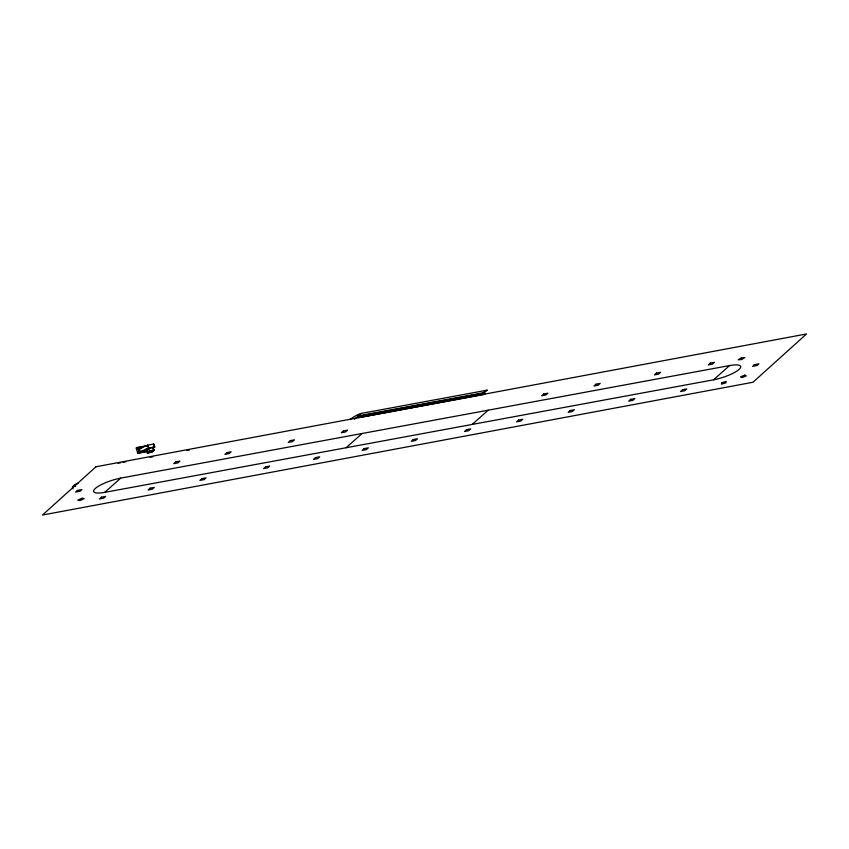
<?xml version="1.0" encoding="UTF-8"?>
<svg xmlns="http://www.w3.org/2000/svg" width="849" height="849" viewBox="0 0 849 849"><rect width="100%" height="100%" fill="white"/><g stroke="black" fill="none" stroke-linecap="round" stroke-linejoin="round"><path stroke-width="1.27" d="M78.119 483.23L74.967 484.492L72.345 486.933L72.982 488.907M149.488 450.83L154.178 450.193L151.992 452.156L147.376 453.026L149.7 450.798M153 447.646L153.499 447.19L146.474 449.195L147.63 452.75M147.376 453.026L149.626 450.957M154.73 446.956L148.607 448.102L147.567 445.173L153.754 443.995L154.73 446.956L152.746 448.75L153.308 448.866M153.892 450.012L151.706 451.976L154.104 449.97M104.735 492.367L120.728 478.114L729.567 365.558A20.27 4.903 -18.1 0 1 739.001 369.464A20.27 4.903 -18.1 0 1 713.574 379.811L104.735 492.367A20.27 4.903 -18.1 0 1 95.311 488.462A20.27 4.903 -18.1 0 1 120.728 478.114M354.489 419.3L361.037 413.474L487.135 390.169L484.418 392.588L358.289 415.904M346.095 447.752L362.088 433.489M472.214 424.436L488.207 410.173M713.574 379.811L729.567 365.558M147.546 451.456L137.761 453.281L136.615 449.556L136.243 447.996L137.644 447.391L147.429 445.566L146.028 446.171M153.69 444.027L154.667 447.02M154.178 450.193L149.562 451.052L147.641 445.141L139.406 448.686L140.372 451.647L148.607 448.102M136.243 447.996L144.808 446.394M137.644 447.391L138.005 448.951L141.741 448.251M145.773 449.323L148.564 448.803M138.005 448.951L138.971 451.901L147.365 450.341M138.801 452.273L144.914 451.137M147.726 451.084L137.761 453.281L139.162 452.687L138.971 451.901M147.397 452.719L150.602 452.114M147.302 452.804L150.782 452.167M358.384 416.307L484.503 392.991M483.516 394.594L358.692 417.666L358.076 414.949M118.053 463.236L120.622 462.758M123.19 462.291L125.758 461.814M150.156 457.303L152.724 456.826M186.897 450.511L189.444 450.034M152.926 447.434L153.828 450.172M74.967 484.492L75.614 486.466M484.206 391.633L484.811 394.35M484.853 391.039A146.75 68.949 79.5 0 1 487.135 390.169M350.075 419.533A146.75 68.949 79.5 0 1 361.037 413.474M721.661 382.782L721.417 384.151L726.012 382.814L726.245 381.434L721.661 382.782M754.294 364.73L752.649 366.375L757.223 365.441L758.868 363.797L754.294 364.73M77.418 490.393L75.614 492.07L80.114 491.21L81.918 489.533L77.418 490.393M96.033 466.748L42.45 515.046L752.967 382.252L806.55 333.954L96.033 466.748M101.413 497.185L99.418 498.979L103.61 498.193L105.605 496.4L101.413 497.185M175.722 461.856L173.727 463.66L177.919 462.875L179.914 461.071L175.722 461.856M150.114 488.175L148.119 489.979L152.311 489.194L154.306 487.39L150.114 488.175M226.959 452.57L224.964 454.374L229.156 453.589L231.151 451.795L226.959 452.57M201.903 478.603L199.897 480.407L204.1 479.621L206.095 477.817L201.903 478.603M290.273 440.62L288.278 442.414L292.481 441.629L294.476 439.835L290.273 440.62M265.567 466.833L263.572 468.627L267.764 467.852L269.759 466.048L265.567 466.833M343.346 430.963L341.351 432.767L345.543 431.982L347.538 430.178L343.346 430.963M315.52 457.6L313.525 459.394L317.717 458.619L319.712 456.815L315.52 457.6M364.168 448.601L362.173 450.405L366.365 449.62L368.36 447.826L364.168 448.601M413.283 439.527L411.287 441.321L415.479 440.535L417.475 438.742L413.283 439.527M466.526 429.679L464.53 431.483L468.722 430.698L470.717 428.894L466.526 429.679M543.7 393.978L541.704 395.772L545.896 394.997L547.892 393.193L543.7 393.978M518.58 420.053L516.585 421.857L520.777 421.072L522.782 419.279L518.58 420.053M595.998 384.194L594.003 385.987L598.195 385.213L600.19 383.408L595.998 384.194M570.167 410.523L568.172 412.317L572.364 411.532L574.359 409.738L570.167 410.523M656.426 373.093L654.43 374.887L658.622 374.112L660.618 372.308L656.426 373.093M630.69 399.327L628.695 401.131L632.887 400.346L634.882 398.552L630.69 399.327M710.305 363.096L708.31 364.89L712.502 364.115L714.497 362.311L710.305 363.096M682.564 389.712L680.558 391.516L684.761 390.731L686.756 388.938L682.564 389.712M741.379 357.832L738.163 359.796L741.623 359.541L744.838 357.578L741.379 357.832M82.098 498.214L77.768 500.146L79.912 500.581L84.242 498.65L82.098 498.214M744.86 375.12L740.477 376.829L741.952 377.614L746.335 375.905L744.86 375.12"/></g></svg>
